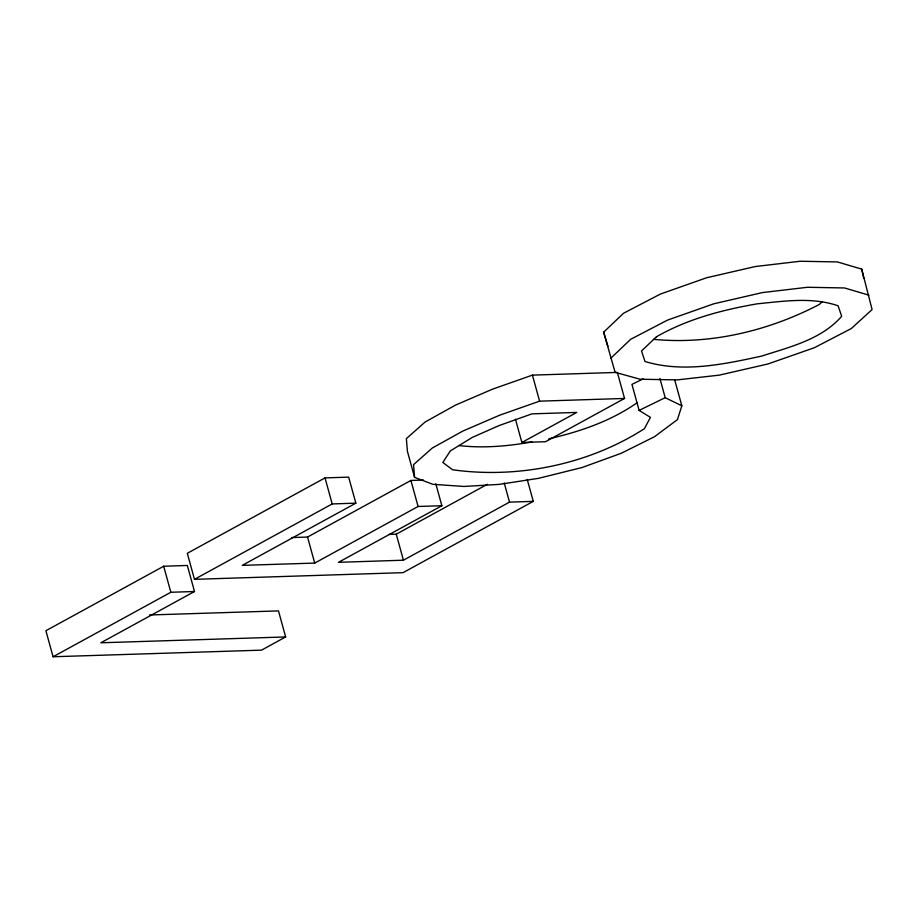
<?xml version="1.0" encoding="UTF-8"?>
<svg xmlns="http://www.w3.org/2000/svg" width="918" height="918" viewBox="0 0 918 918"><rect width="100%" height="100%" fill="white"/><g stroke="black" fill="none" stroke-linecap="round" stroke-linejoin="round"><path stroke-width="1.38" d="M674.661 379.765L681.833 405.79L677.427 419.618L654.58 436.67L621.188 453.308L582.023 467.537L538.464 478.347L499.323 484.371L464.072 486.46L432.86 484.314L414.58 477.36L407.408 451.323L406.364 438.643L425.126 422.005L455.454 405.136L492.53 389.163L532.429 375.129L617.366 372.41L624.538 398.446L545.521 441.707L521.872 442.476L515.457 419.182M603.665 332.178L623.448 313.302L660.317 294.093L706.608 277.764L755.284 266.541L800.278 261.24L837.388 261.928L861.715 269.123L872.1 309.55L851.33 328.529L814.323 347.738L767.918 363.987L719.264 375.141L677.266 379.891L640.098 379.226L615.106 372.329L603.665 332.178L607.934 346.293M610.837 358.215L630.62 339.327L667.489 320.118L713.779 303.801L762.456 292.578L807.45 287.277L844.56 287.965L868.887 295.148M822.379 301.609L819.349 304.443C768.928 330.836 710.337 344.893 653.478 339.327M637.218 402.669C610.872 421.144 579.924 431.701 548.792 438.815M285.647 636.943L100.842 642.784L194.501 591.502L187.329 565.465L163.679 566.245L45.9 630.723L53.072 656.76L261.527 650.151L285.647 636.943L278.487 610.906L149.542 614.98M435.82 483.797L441.856 505.726L418.092 506.484L314.713 563.09L242.249 565.362L355.851 503.167L348.679 477.13L325.029 477.899L187.306 553.302L194.478 579.338L403.059 572.66L533.278 501.366L527.23 479.437M53.072 656.76L170.851 592.271L194.501 591.502M194.478 579.338L332.201 503.936L355.851 503.167M291.913 537.546L307.541 537.053L410.92 480.447L423.508 480.045M521.872 442.476L576.768 412.423L531.947 413.857L499.358 425.459L472.265 437.416L450.302 450.945L442.832 462.465L452.585 469.764C518.016 478.932 588.725 464.474 644.39 428.695L650.426 417.369L639.112 410.415L631.951 384.378L643.116 378.916M441.856 505.726L338.478 562.321L403.427 560.209L509.513 502.123L533.278 501.366M389.186 534.414L396.255 534.184L487.366 484.291M639.112 410.415L665.194 397.678L681.833 405.79M624.538 398.446L539.589 401.166L499.702 415.188L462.626 431.173L432.286 448.03L413.536 464.669L414.58 477.36M531.981 441.971C507.941 446.182 483.109 448.454 458.793 445.528M659.904 378.491L665.194 397.678M532.429 375.129L539.589 401.166M504.223 482.948L509.513 502.123M410.92 480.447L418.092 506.484M396.255 534.184L403.427 560.209M325.029 477.899L332.201 503.936M307.541 537.053L314.713 563.09M163.679 566.245L170.851 592.271M861.715 269.123L863.758 278.28M656.45 336.78L641.521 350.963L644.987 361.497C683.118 373.041 723.74 364.308 761.665 356.092C789.882 346.924 821.38 339.591 841.68 316.285L838.088 305.786C812.005 296.835 784.098 301.196 757.316 303.812C722.328 309.871 687.479 318.994 656.45 336.78"/></g></svg>
